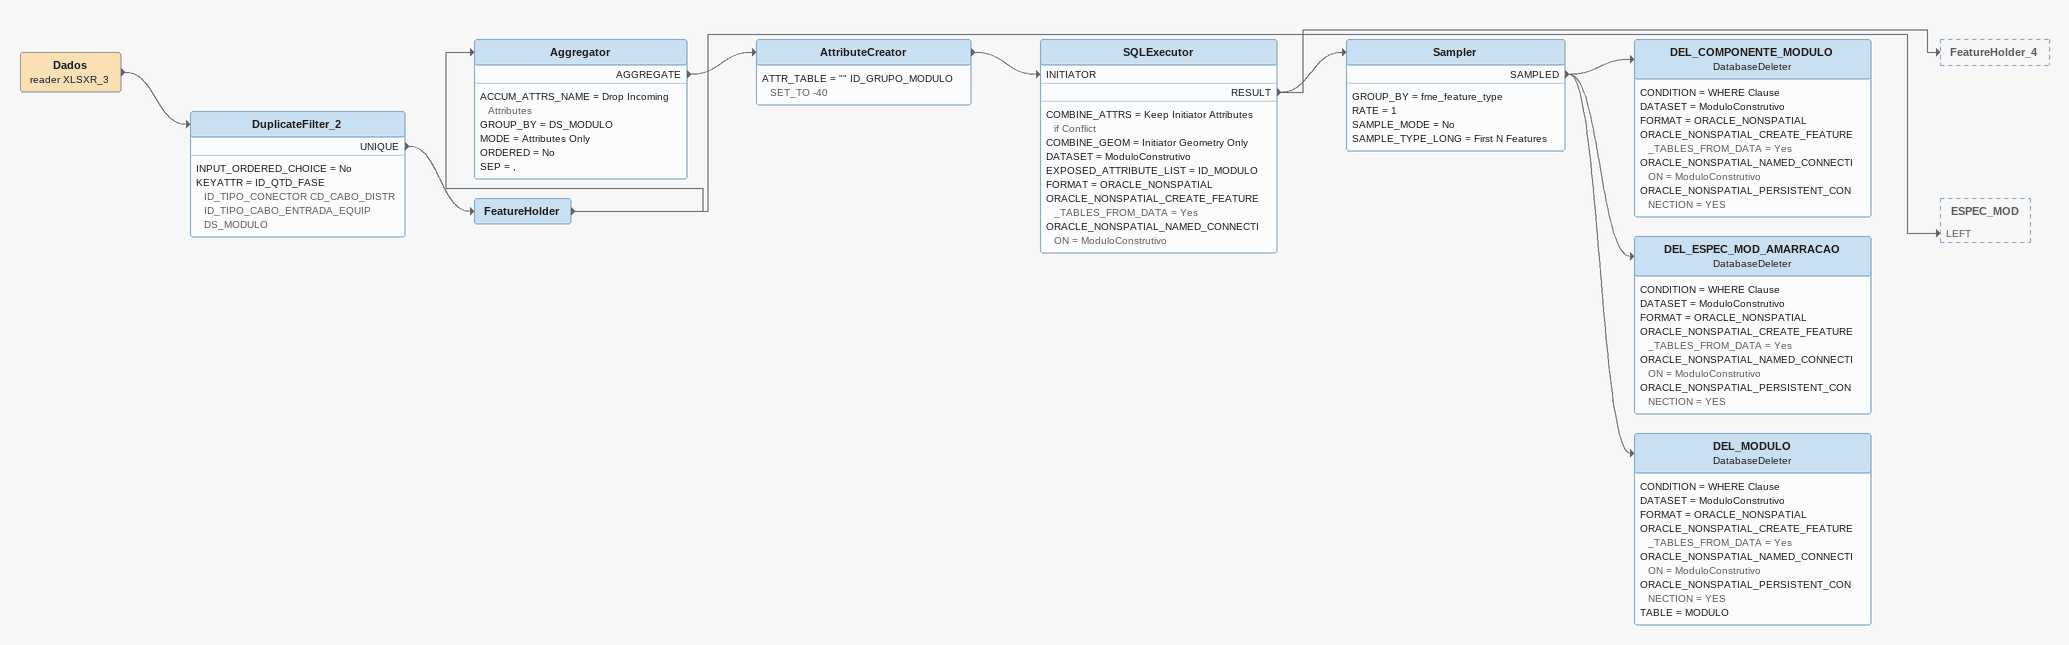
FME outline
Dados (reader XLSXR_3)
    -> DuplicateFilter_2
DuplicateFilter_2
    INPUT_ORDERED_CHOICE = No
    KEYATTR = ID_QTD_FASE ID_TIPO_CONECTOR CD_CABO_DISTR ID_TIPO_CABO_ENTRADA_EQUIP DS_MODULO
    UNIQUE -> FeatureHolder
FeatureHolder
    -> Aggregator
    -> ESPEC_MOD [LEFT]
Aggregator
    ACCUM_ATTRS_NAME = Drop Incoming Attributes
    GROUP_BY = DS_MODULO
    MODE = Attributes Only
    ORDERED = No
    SEP = ,
    AGGREGATE -> AttributeCreator
AttributeCreator
    ATTR_TABLE = "" ID_GRUPO_MODULO SET_TO -40
    -> SQLExecutor [INITIATOR]
SQLExecutor
    COMBINE_ATTRS = Keep Initiator Attributes if Conflict
    COMBINE_GEOM = Initiator Geometry Only
    DATASET = ModuloConstrutivo
    EXPOSED_ATTRIBUTE_LIST = ID_MODULO
    FORMAT = ORACLE_NONSPATIAL
    ORACLE_NONSPATIAL_CREATE_FEATURE_TABLES_FROM_DATA = Yes
    ORACLE_NONSPATIAL_NAMED_CONNECTION = ModuloConstrutivo
    RESULT -> Sampler
    RESULT -> FeatureHolder_4
Sampler
    GROUP_BY = fme_feature_type
    RATE = 1
    SAMPLE_MODE = No
    SAMPLE_TYPE_LONG = First N Features
    SAMPLED -> DEL_COMPONENTE_MODULO
    SAMPLED -> DEL_ESPEC_MOD_AMARRACAO
    SAMPLED -> DEL_MODULO
DEL_COMPONENTE_MODULO: DatabaseDeleter
    CONDITION = WHERE Clause
    DATASET = ModuloConstrutivo
    FORMAT = ORACLE_NONSPATIAL
    ORACLE_NONSPATIAL_CREATE_FEATURE_TABLES_FROM_DATA = Yes
    ORACLE_NONSPATIAL_NAMED_CONNECTION = ModuloConstrutivo
    ORACLE_NONSPATIAL_PERSISTENT_CONNECTION = YES
DEL_ESPEC_MOD_AMARRACAO: DatabaseDeleter
    CONDITION = WHERE Clause
    DATASET = ModuloConstrutivo
    FORMAT = ORACLE_NONSPATIAL
    ORACLE_NONSPATIAL_CREATE_FEATURE_TABLES_FROM_DATA = Yes
    ORACLE_NONSPATIAL_NAMED_CONNECTION = ModuloConstrutivo
    ORACLE_NONSPATIAL_PERSISTENT_CONNECTION = YES
DEL_MODULO: DatabaseDeleter
    CONDITION = WHERE Clause
    DATASET = ModuloConstrutivo
    FORMAT = ORACLE_NONSPATIAL
    ORACLE_NONSPATIAL_CREATE_FEATURE_TABLES_FROM_DATA = Yes
    ORACLE_NONSPATIAL_NAMED_CONNECTION = ModuloConstrutivo
    ORACLE_NONSPATIAL_PERSISTENT_CONNECTION = YES
    TABLE = MODULO
